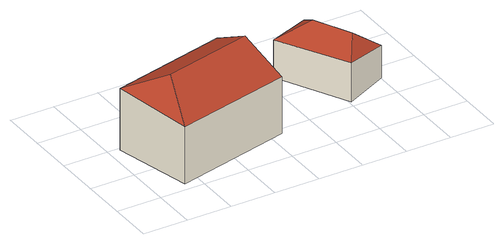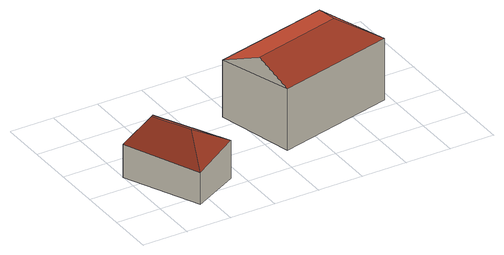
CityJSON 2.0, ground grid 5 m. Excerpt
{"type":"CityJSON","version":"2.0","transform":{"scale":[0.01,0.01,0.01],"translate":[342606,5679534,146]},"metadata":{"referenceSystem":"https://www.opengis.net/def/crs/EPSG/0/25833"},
"CityObjects":{
"building1":{"type":"Building","attributes":{"Dachtyp_tdc":"tdcHipAndGableRoof","Gemeindeschluessel":14729160,"Dachneigung":26.08,"QualitaetDacherkennung":70,"Geometrietyp2DReferenz":"3000","function":"31001_9998","roofType":"5000","measuredHeight":8.96},"geometry":[{"type":"MultiSurface","lod":"2","boundaries":[[[0,1,2,3]],[[1,4,5,2]],[[4,6,7,5]],[[6,0,3,7]],[[4,1,8]],[[0,6,9]],[[1,0,9,8]],[[6,4,8,9]],[[3,2,5,7]]],"semantics":{"surfaces":[{"type":"WallSurface"},{"type":"RoofSurface"},{"type":"GroundSurface"}],"values":[0,0,0,0,1,0,1,1,2]}}]},
"building2":{"type":"Building","attributes":{"Dachtyp_tdc":"tdcHipRoof","Gemeindeschluessel":14729160,"Dachneigung":39.78,"QualitaetDacherkennung":15,"Geometrietyp2DReferenz":"3000","function":"31001_9998","roofType":"3200","measuredHeight":6.08},"geometry":[{"type":"MultiSurface","lod":"2","boundaries":[[[10,11,12,13]],[[11,14,15,12]],[[14,16,17,15]],[[16,10,13,17]],[[14,11,18]],[[10,16,19]],[[11,10,19,18]],[[16,14,18,19]],[[13,12,15,17]]],"semantics":{"surfaces":[{"type":"WallSurface"},{"type":"RoofSurface"},{"type":"GroundSurface"}],"values":[0,0,0,0,1,1,1,1,2]}}]}
},
"vertices":[
[1612,372,713],[311,54,713],[311,54,68],[1612,372,68],[98,927,771],[98,927,68],[1399,1245,771],[1399,1245,68],[489,623,963],[1491,868,963],
[2528,574,479],[2115,1362,466],[2115,1362,36],[2528,574,36],[2623,1627,395],[2623,1627,36],[3006,804,412],[3006,804,36],[2484,1233,644],[2686,824,644]
]}
